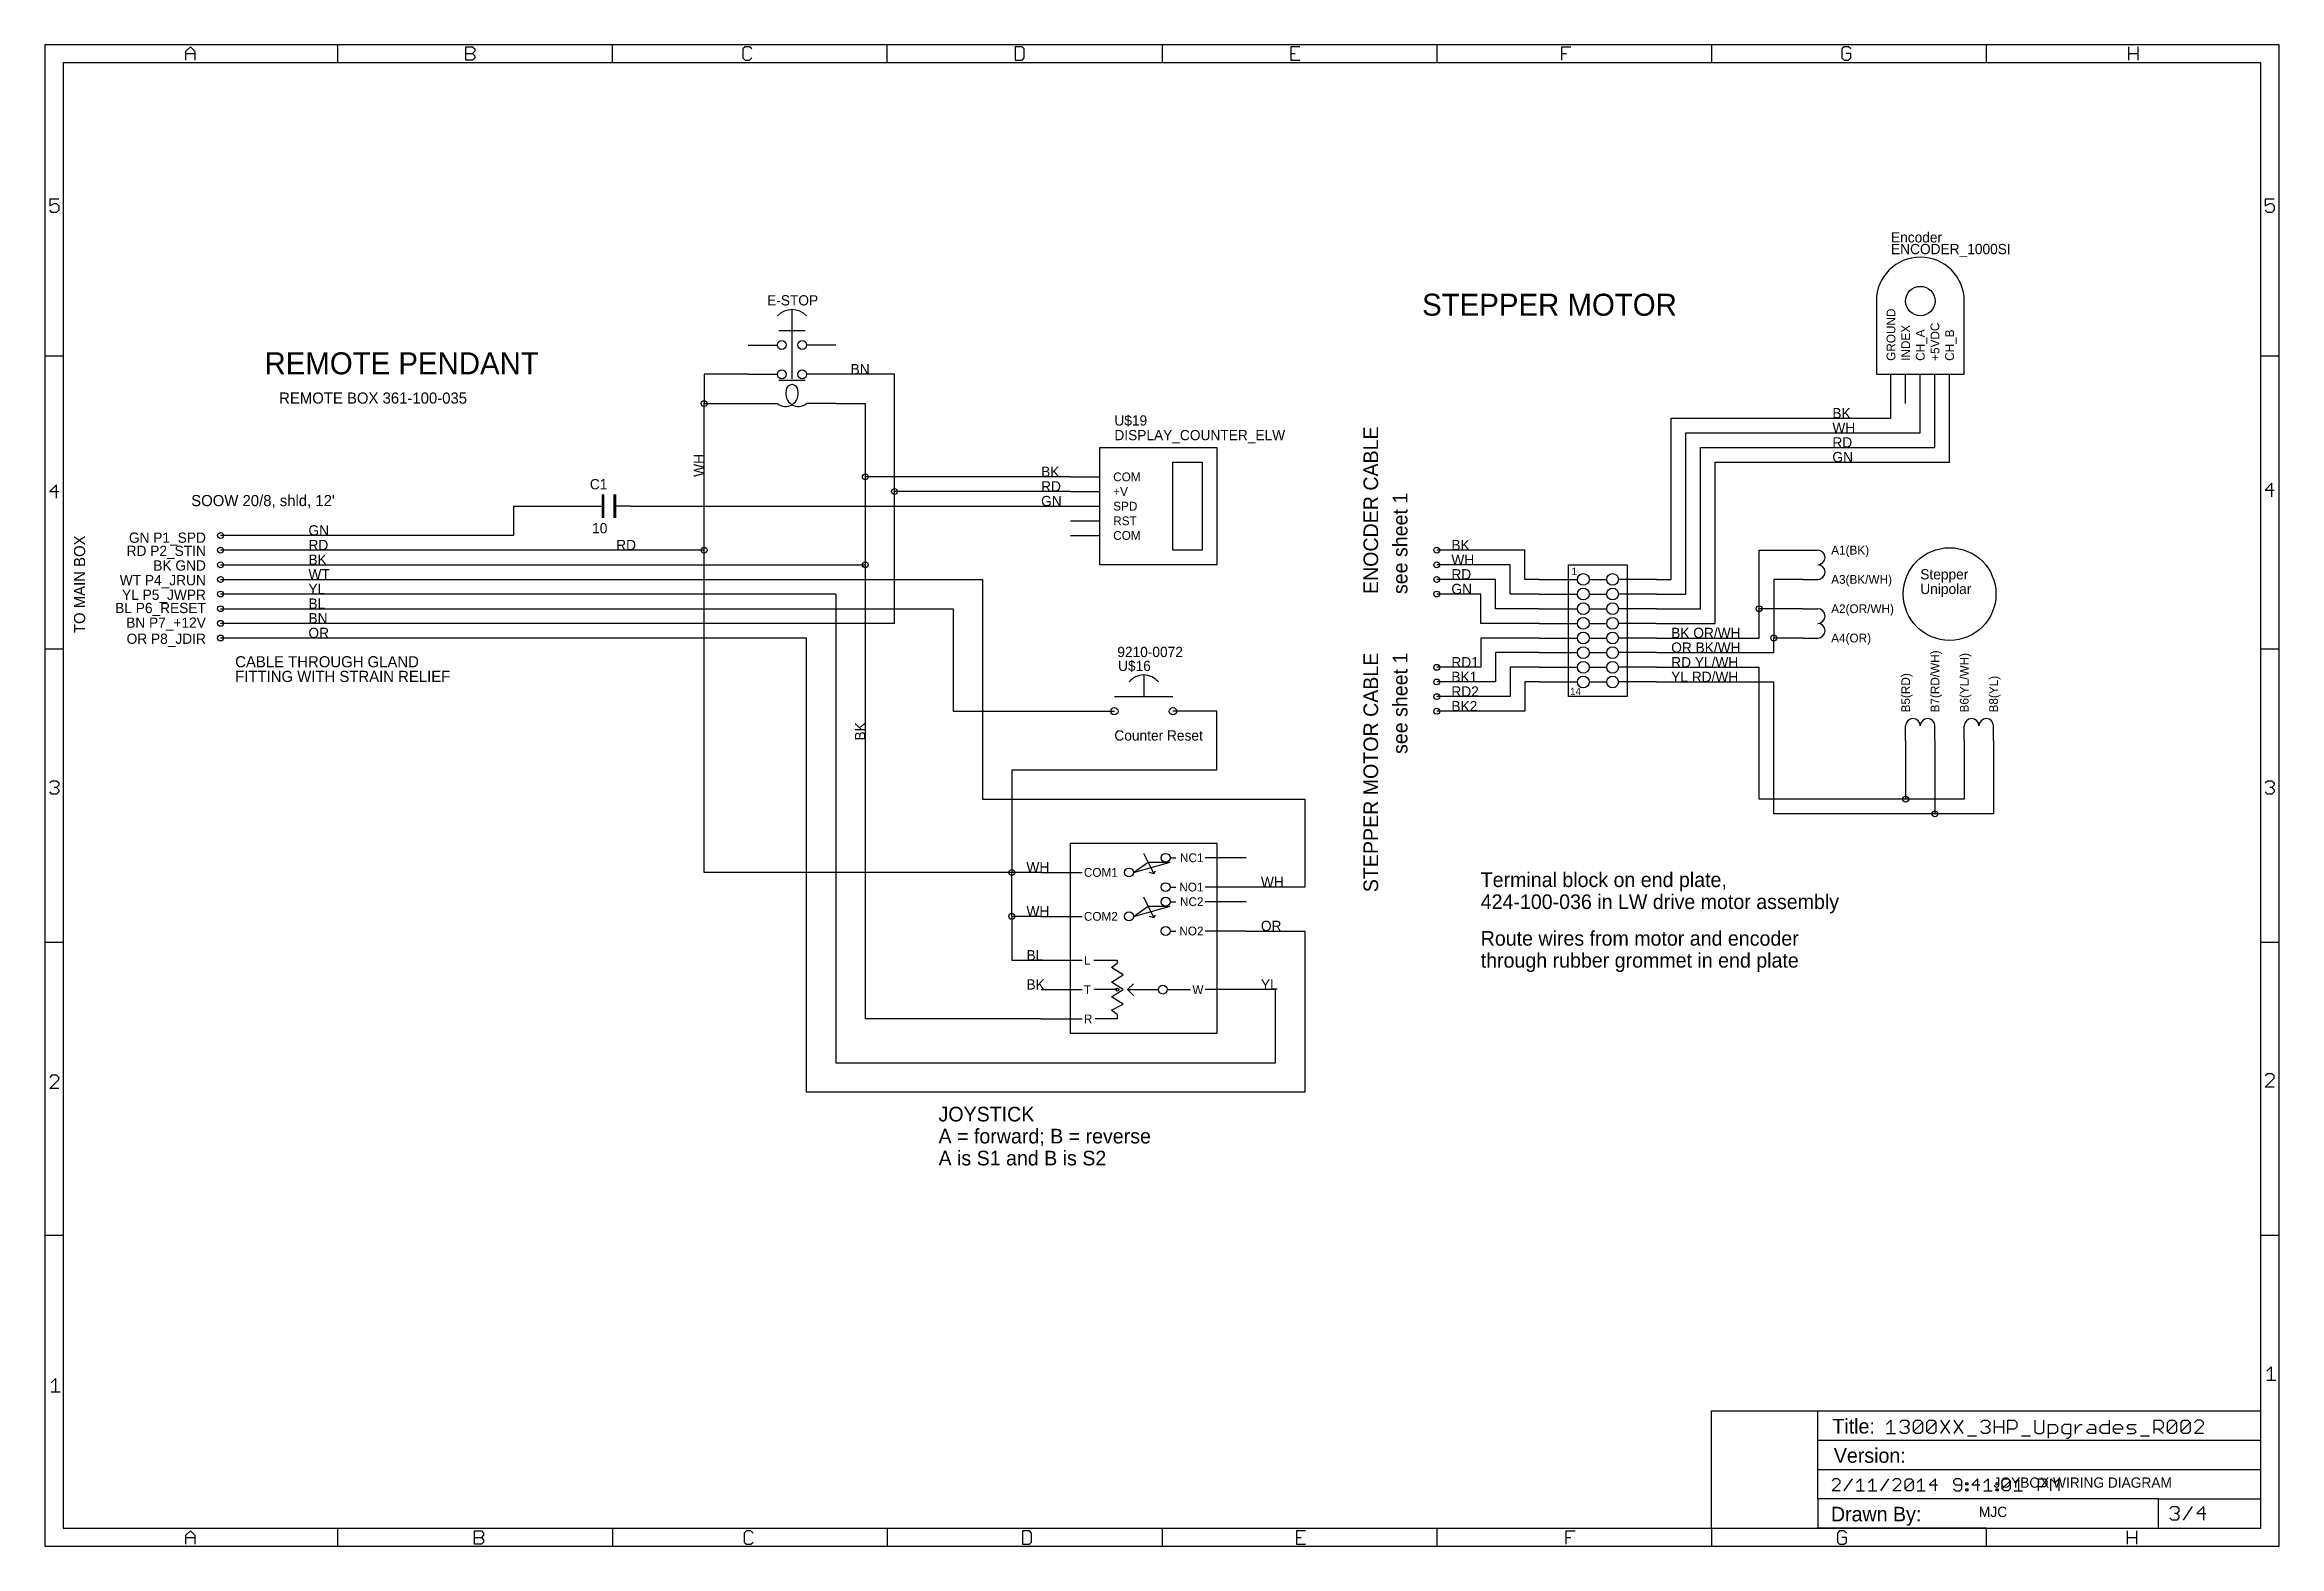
# Model space of a CAD drawing. Extents: x 0 to 15.2, y 0 to 10.2.
import ezdxf
from ezdxf.enums import TextEntityAlignment as Align

# ---------------------------------------------------------------- set-up
doc = ezdxf.new("R2010")
doc.units = 0
for name, color, linetype in [('91', 94, 'CONTINUOUS'), ('94', 14, 'CONTINUOUS'), ('95', 251, 'CONTINUOUS'), ('96', 251, 'CONTINUOUS')]:
    doc.layers.add(name, color=color, linetype=linetype)

# ---------------------------------------------------------------- blocks, each defined once
blk = doc.blocks.new('RECT')
blk.add_solid([(-0.5, -0.5), (0.5, -0.5), (-0.5, 0.5), (0.5, 0.5)])

msp = doc.modelspace()

# ---------------------------------------------------------------- linework, layer by layer
at = {"layer": '91'}
for p, q in [((4.8, 8), (4.5, 8)), ((4.5, 8), (4.5, 7.8)), ((5.8, 8), (5.4, 8)), ((5.8, 7.2), (5.8, 8)), ((4.5, 6.8), (4.5, 7.8)), ((4.5, 7.8), (4.8, 7.8)), ((5.4, 7.8), (5.6, 7.8)), ((5.6, 7.8), (5.6, 7.3)), ((12.6, 7.7), (12.6, 7.8)), ((12.8, 7.6), (12.8, 7.8)), ((12.9, 7.5), (12.9, 7.8)), ((13, 7.4), (13, 7.8)), ((11.1, 6.6), (11.1, 7.7)), ((11.1, 7.7), (12.6, 7.7)), ((11.2, 6.5), (11.2, 7.6)), ((11.2, 7.6), (12.8, 7.6)), ((11.3, 6.4), (11.3, 7.5)), ((11.3, 7.5), (12.9, 7.5)), ((11.4, 6.3), (11.4, 7.4)), ((11.4, 7.4), (13, 7.4)), ((7, 7.3), (5.6, 7.3)), ((5.6, 7.3), (5.6, 6.7)), ((7, 7.2), (5.8, 7.2)), ((5.8, 6.3), (5.8, 7.2)), ((3.2, 7.1), (3.2, 6.9)), ((3.2, 7.1), (3.7, 7.1)), ((4, 7.1), (7, 7.1)), ((3.2, 6.9), (1.2, 6.9)), ((4.5, 6.8), (1.2, 6.8)), ((4.5, 4.6), (4.5, 6.8)), ((10.1, 6.8), (9.5, 6.8)), ((10.1, 6.6), (10.1, 6.8)), ((11.7, 6.8), (12, 6.8)), ((11.7, 6.4), (11.7, 6.8)), ((1.2, 6.7), (5.6, 6.7)), ((1.2, 6.6), (6.4, 6.6)), ((5.6, 6.7), (5.6, 3.6)), ((6.4, 6.6), (6.4, 5.1)), ((10, 6.7), (9.5, 6.7)), ((9.9, 6.6), (9.5, 6.6)), ((9.9, 6.4), (9.9, 6.6)), ((10, 6.5), (10, 6.7)), ((10.2, 6.6), (10.1, 6.6)), ((11, 6.6), (11.1, 6.6)), ((12, 6.6), (11.8, 6.6)), ((11.8, 6.6), (11.8, 6.2)), ((5.4, 6.5), (1.2, 6.5)), ((5.4, 6.5), (5.4, 3.3)), ((9.8, 6.5), (9.5, 6.5)), ((9.8, 6.3), (9.8, 6.5)), ((10.2, 6.5), (10, 6.5)), ((11, 6.5), (11.2, 6.5)), ((1.2, 6.4), (6.2, 6.4)), ((5.8, 6.3), (1.2, 6.3)), ((6.2, 6.4), (6.2, 5.7)), ((10.2, 6.3), (9.8, 6.3)), ((10.2, 6.4), (9.9, 6.4)), ((11, 6.4), (11.3, 6.4)), ((11, 6.3), (11.4, 6.3)), ((11.7, 6.2), (11.7, 6.4)), ((12, 6.4), (11.7, 6.4)), ((5.2, 6.2), (1.2, 6.2)), ((5.2, 3.1), (5.2, 6.2)), ((10.2, 6.2), (9.8, 6.2)), ((9.8, 6.2), (9.8, 6)), ((10.2, 6.1), (9.9, 6.1)), ((9.9, 6.1), (9.9, 5.9)), ((11, 6.2), (11.7, 6.2)), ((11, 6.1), (11.8, 6.1)), ((12, 6.2), (11.8, 6.2)), ((11.8, 6.1), (11.8, 6.2)), ((9.8, 6), (9.5, 6)), ((10.2, 6), (10, 6)), ((10, 6), (10, 5.8)), ((11, 6), (11.7, 6)), ((11.7, 5.1), (11.7, 6)), ((9.9, 5.9), (9.5, 5.9)), ((10, 5.8), (9.5, 5.8)), ((10.2, 5.9), (10.1, 5.9)), ((10.1, 5.9), (10.1, 5.7)), ((11, 5.9), (11.8, 5.9)), ((11.8, 5), (11.8, 5.9)), ((6.2, 5.7), (6.8, 5.7)), ((6.8, 5.7), (7.1, 5.7)), ((8, 5.7), (7.9, 5.7)), ((8, 5.3), (8, 5.7)), ((10.1, 5.7), (9.5, 5.7)), ((12.7, 5.5), (12.7, 5.1)), ((12.9, 5.5), (12.9, 5)), ((13.1, 5.5), (13.1, 5.1)), ((13.3, 5.5), (13.3, 5)), ((6.6, 5.3), (8, 5.3)), ((6.6, 5.3), (6.6, 4.6)), ((6.4, 5.1), (8.6, 5.1)), ((8.6, 5.1), (8.6, 4.5)), ((12.7, 5.1), (11.7, 5.1)), ((13.1, 5.1), (12.7, 5.1)), ((12.9, 5), (11.8, 5)), ((13.3, 5), (12.9, 5)), ((6.6, 4.6), (4.5, 4.6)), ((6.8, 4.6), (6.6, 4.6)), ((6.6, 4.3), (6.6, 4.6)), ((8.6, 4.5), (8.2, 4.5)), ((6.8, 4.3), (6.6, 4.3)), ((6.6, 4.3), (6.6, 4)), ((8.2, 4.2), (8.6, 4.2)), ((8.6, 4.2), (8.6, 3.1)), ((6.6, 4), (6.8, 4)), ((8.4, 3.8), (8.2, 3.8)), ((8.4, 3.3), (8.4, 3.8)), ((6.8, 3.6), (5.6, 3.6)), ((5.4, 3.3), (8.4, 3.3)), ((8.6, 3.1), (5.2, 3.1))]:
    msp.add_line(p, q, dxfattribs=at)
for centre in [(4.5, 7.8), (5.6, 7.3), (5.8, 7.2), (1.2, 6.9), (1.2, 6.8), (1.2, 6.7), (4.5, 6.8), (5.6, 6.7), (9.5, 6.8), (9.5, 6.7), (1.2, 6.6), (9.5, 6.6), (1.2, 6.5), (1.2, 6.4), (9.5, 6.5), (11.7, 6.4), (1.2, 6.3), (1.2, 6.2), (11.8, 6.2), (9.5, 6), (9.5, 5.9), (9.5, 5.8), (9.5, 5.7), (12.7, 5.1), (12.9, 5), (6.6, 4.6), (6.6, 4.3)]:
    msp.add_circle(centre, 0.02, dxfattribs=at)
at = {"layer": '94'}
for p, q in [((2, 10.25), (0, 10.25)), ((0, 10.25), (0, 8.125)), ((0.964, 10.205386), (0.994693, 10.236079)), ((0.994693, 10.236079), (1.025386, 10.205386)), ((3.875, 10.25), (2, 10.25)), ((2, 10.125), (2, 10.25)), ((2.874, 10.144), (2.874, 10.236079)), ((2.874, 10.236079), (2.920039, 10.236079)), ((2.920039, 10.236079), (2.935386, 10.220732)), ((2.935386, 10.220732), (2.935386, 10.205386)), ((5.75, 10.25), (3.875, 10.25)), ((3.875, 10.125), (3.875, 10.25)), ((4.779346, 10.236079), (4.764, 10.220732)), ((4.764, 10.220732), (4.764, 10.159346)), ((4.810039, 10.236079), (4.779346, 10.236079)), ((4.825386, 10.220732), (4.810039, 10.236079)), ((7.625, 10.25), (5.75, 10.25)), ((5.75, 10.125), (5.75, 10.25)), ((6.624, 10.236079), (6.624, 10.144)), ((6.670039, 10.236079), (6.624, 10.236079)), ((6.685386, 10.220732), (6.670039, 10.236079)), ((6.685386, 10.159346), (6.685386, 10.220732)), ((9.5, 10.25), (7.625, 10.25)), ((7.625, 10.25), (7.625, 10.125)), ((8.565386, 10.236079), (8.504, 10.236079)), ((8.504, 10.236079), (8.504, 10.144)), ((11.375, 10.25), (9.5, 10.25)), ((9.5, 10.25), (9.5, 10.125)), ((10.354, 10.144), (10.354, 10.236079)), ((10.354, 10.236079), (10.415386, 10.236079)), ((13.25, 10.25), (11.375, 10.25)), ((11.375, 10.25), (11.375, 10.125)), ((12.279346, 10.236079), (12.264, 10.220732)), ((12.264, 10.220732), (12.264, 10.159346)), ((12.310039, 10.236079), (12.279346, 10.236079)), ((12.325386, 10.220732), (12.310039, 10.236079)), ((15.25, 10.25), (13.25, 10.25)), ((13.25, 10.25), (13.25, 10.125)), ((14.224, 10.144), (14.224, 10.236079)), ((14.285386, 10.236079), (14.285386, 10.144)), ((15.25, 8.125), (15.25, 10.25)), ((2, 10.125), (0.125, 10.125)), ((0.125, 10.125), (0.125, 8.125)), ((0.964, 10.144), (0.964, 10.205386)), ((0.964, 10.190039), (1.025386, 10.190039)), ((1.025386, 10.205386), (1.025386, 10.144)), ((3.875, 10.125), (2, 10.125)), ((2.874, 10.190039), (2.920039, 10.190039)), ((2.920039, 10.144), (2.874, 10.144)), ((2.935386, 10.205386), (2.920039, 10.190039)), ((2.920039, 10.190039), (2.935386, 10.174693)), ((2.935386, 10.159346), (2.920039, 10.144)), ((2.935386, 10.174693), (2.935386, 10.159346)), ((5.75, 10.125), (3.875, 10.125)), ((4.764, 10.159346), (4.779346, 10.144)), ((4.779346, 10.144), (4.810039, 10.144)), ((4.810039, 10.144), (4.825386, 10.159346)), ((7.625, 10.125), (5.75, 10.125)), ((6.624, 10.144), (6.670039, 10.144)), ((6.670039, 10.144), (6.685386, 10.159346)), ((9.5, 10.125), (7.625, 10.125)), ((8.504, 10.190039), (8.534693, 10.190039)), ((8.504, 10.144), (8.565386, 10.144)), ((11.375, 10.125), (9.5, 10.125)), ((10.354, 10.190039), (10.384693, 10.190039)), ((13.25, 10.125), (11.375, 10.125)), ((12.264, 10.159346), (12.279346, 10.144)), ((12.279346, 10.144), (12.310039, 10.144)), ((12.325386, 10.190039), (12.294693, 10.190039)), ((12.310039, 10.144), (12.325386, 10.159346)), ((12.325386, 10.159346), (12.325386, 10.190039)), ((15.125, 10.125), (13.25, 10.125)), ((14.224, 10.190039), (14.285386, 10.190039)), ((15.125, 8.125), (15.125, 10.125)), ((0.095386, 9.196079), (0.034, 9.196079)), ((0.034, 9.196079), (0.034, 9.150039)), ((0.034, 9.150039), (0.064693, 9.165386)), ((0.064693, 9.165386), (0.080039, 9.165386)), ((0.080039, 9.165386), (0.095386, 9.150039)), ((0.095386, 9.150039), (0.095386, 9.119346)), ((15.215386, 9.196079), (15.154, 9.196079)), ((15.154, 9.196079), (15.154, 9.150039)), ((15.154, 9.150039), (15.184693, 9.165386)), ((15.184693, 9.165386), (15.200039, 9.165386)), ((15.200039, 9.165386), (15.215386, 9.150039)), ((15.215386, 9.150039), (15.215386, 9.119346)), ((0.049346, 9.104), (0.034, 9.119346)), ((0.080039, 9.104), (0.049346, 9.104)), ((0.095386, 9.119346), (0.080039, 9.104)), ((15.169346, 9.104), (15.154, 9.119346)), ((15.200039, 9.104), (15.169346, 9.104)), ((15.215386, 9.119346), (15.200039, 9.104)), ((5.1, 7.97), (5.1, 8.44)), ((12.5, 8.5), (12.5, 8)), ((13.1, 8), (13.1, 8.5)), ((5.01, 8.3), (5.19, 8.3)), ((0, 8.125), (0, 6.125)), ((0, 8.125), (0.125, 8.125)), ((0.125, 8.125), (0.125, 6.125)), ((4.8, 8.2), (5, 8.2)), ((5.4, 8.2), (5.2, 8.2)), ((15.125, 6.125), (15.125, 8.125)), ((15.125, 8.125), (15.25, 8.125)), ((15.25, 6.125), (15.25, 8.125)), ((4.8, 8), (5, 8)), ((5.01, 7.96), (5.19, 7.96)), ((5.4, 8), (5.2, 8)), ((12.5, 8), (13.1, 8)), ((12.6, 7.8), (12.6, 8)), ((12.7, 7.8), (12.7, 8)), ((12.8, 7.8), (12.8, 8)), ((12.9, 7.8), (12.9, 8)), ((13, 7.8), (13, 8)), ((4.8, 7.8), (5, 7.8)), ((5.4, 7.8), (5.2, 7.8)), ((7.2, 7.5), (8, 7.5)), ((7.2, 6.7), (7.2, 7.5)), ((8, 7.5), (8, 6.7)), ((7.7, 7.4), (7.9, 7.4)), ((7.7, 6.8), (7.7, 7.4)), ((7.9, 7.4), (7.9, 6.8)), ((0.080039, 7.246079), (0.034, 7.200039)), ((0.034, 7.200039), (0.095386, 7.200039)), ((0.080039, 7.154), (0.080039, 7.246079)), ((7, 7.3), (7.2, 7.3)), ((7, 7.2), (7.2, 7.2)), ((15.200039, 7.256079), (15.154, 7.210039)), ((15.154, 7.210039), (15.215386, 7.210039)), ((15.200039, 7.164), (15.200039, 7.256079)), ((3.7, 7.1), (3.8, 7.1)), ((4, 7.1), (3.9, 7.1)), ((7, 7.1), (7.2, 7.1)), ((7, 7), (7.2, 7)), ((7, 6.9), (7.2, 6.9)), ((7.9, 6.8), (7.7, 6.8)), ((12, 6.8), (12.1, 6.8)), ((8, 6.7), (7.2, 6.7)), ((10.2, 6.6), (10.4, 6.6)), ((10.4, 6.6), (10.4, 6.7)), ((10.4, 6.7), (10.8, 6.7)), ((10.4, 6.5), (10.4, 6.6)), ((10.4, 6.6), (10.46, 6.6)), ((10.54, 6.6), (10.66, 6.6)), ((10.8, 6.6), (10.74, 6.6)), ((10.8, 6.7), (10.8, 6.6)), ((10.8, 6.6), (10.8, 6.5)), ((11, 6.6), (10.8, 6.6)), ((12, 6.6), (12.1, 6.6)), ((10.2, 6.5), (10.4, 6.5)), ((10.4, 6.4), (10.4, 6.5)), ((10.4, 6.5), (10.46, 6.5)), ((10.54, 6.5), (10.66, 6.5)), ((10.8, 6.5), (10.74, 6.5)), ((10.8, 6.5), (10.8, 6.4)), ((11, 6.5), (10.8, 6.5)), ((10.2, 6.4), (10.4, 6.4)), ((10.2, 6.3), (10.4, 6.3)), ((10.4, 6.3), (10.4, 6.4)), ((10.4, 6.4), (10.46, 6.4)), ((10.4, 6.2), (10.4, 6.3)), ((10.4, 6.3), (10.46, 6.3)), ((10.54, 6.4), (10.66, 6.4)), ((10.54, 6.3), (10.66, 6.3)), ((10.8, 6.4), (10.74, 6.4)), ((10.8, 6.3), (10.74, 6.3)), ((10.8, 6.4), (10.8, 6.3)), ((11, 6.4), (10.8, 6.4)), ((10.8, 6.3), (10.8, 6.2)), ((11, 6.3), (10.8, 6.3)), ((12, 6.4), (12.1, 6.4)), ((0, 6.125), (0, 4.125)), ((0, 6.125), (0.125, 6.125)), ((0.125, 6.125), (0.125, 4.125)), ((10.2, 6.2), (10.4, 6.2)), ((10.2, 6.1), (10.4, 6.1)), ((10.4, 6.1), (10.4, 6.2)), ((10.4, 6.2), (10.46, 6.2)), ((10.4, 6), (10.4, 6.1)), ((10.4, 6.1), (10.46, 6.1)), ((10.54, 6.2), (10.66, 6.2)), ((10.54, 6.1), (10.66, 6.1)), ((10.8, 6.2), (10.74, 6.2)), ((10.8, 6.1), (10.74, 6.1)), ((10.8, 6.2), (10.8, 6.1)), ((11, 6.2), (10.8, 6.2)), ((10.8, 6.1), (10.8, 6)), ((11, 6.1), (10.8, 6.1)), ((12, 6.2), (12.1, 6.2)), ((15.125, 4.125), (15.125, 6.125)), ((15.125, 6.125), (15.25, 6.125)), ((15.25, 4.125), (15.25, 6.125)), ((7.5, 5.95), (7.5, 5.8)), ((10.2, 6), (10.4, 6)), ((10.4, 5.9), (10.4, 6)), ((10.4, 6), (10.46, 6)), ((10.54, 6), (10.66, 6)), ((10.8, 6), (10.74, 6)), ((10.8, 6), (10.8, 5.9)), ((11, 6), (10.8, 6)), ((7.3, 5.8), (7.5, 5.8)), ((7.5, 5.8), (7.7, 5.8)), ((10.2, 5.9), (10.4, 5.9)), ((10.4, 5.8), (10.4, 5.9)), ((10.4, 5.9), (10.46, 5.9)), ((10.8, 5.8), (10.4, 5.8)), ((10.54, 5.9), (10.66, 5.9)), ((10.8, 5.9), (10.74, 5.9)), ((10.8, 5.9), (10.8, 5.8)), ((11, 5.9), (10.8, 5.9)), ((7.1, 5.7), (7.3, 5.7)), ((7.9, 5.7), (7.7, 5.7)), ((12.7, 5.5), (12.7, 5.6)), ((12.9, 5.5), (12.9, 5.6)), ((13.1, 5.5), (13.1, 5.6)), ((13.3, 5.5), (13.3, 5.6)), ((0.034, 5.210732), (0.049346, 5.226079)), ((0.049346, 5.226079), (0.080039, 5.226079)), ((0.080039, 5.226079), (0.095386, 5.210732)), ((0.095386, 5.195386), (0.080039, 5.180039)), ((0.095386, 5.210732), (0.095386, 5.195386)), ((15.154, 5.210732), (15.169346, 5.226079)), ((15.169346, 5.226079), (15.200039, 5.226079)), ((15.200039, 5.226079), (15.215386, 5.210732)), ((15.215386, 5.195386), (15.200039, 5.180039)), ((15.215386, 5.210732), (15.215386, 5.195386)), ((0.049346, 5.134), (0.034, 5.149346)), ((0.080039, 5.134), (0.049346, 5.134)), ((0.080039, 5.180039), (0.064693, 5.180039)), ((0.080039, 5.180039), (0.095386, 5.164693)), ((0.095386, 5.149346), (0.080039, 5.134)), ((0.095386, 5.164693), (0.095386, 5.149346)), ((15.169346, 5.134), (15.154, 5.149346)), ((15.200039, 5.134), (15.169346, 5.134)), ((15.200039, 5.180039), (15.184693, 5.180039)), ((15.200039, 5.180039), (15.215386, 5.164693)), ((15.215386, 5.149346), (15.200039, 5.134)), ((15.215386, 5.164693), (15.215386, 5.149346)), ((7, 4.8), (8, 4.8)), ((7, 4.6), (7, 4.8)), ((7.53, 4.67), (7.5, 4.73)), ((8, 4.8), (8, 4.7)), ((6.8, 4.6), (7, 4.6)), ((7, 4.3), (7, 4.6)), ((7, 4.6), (7.08, 4.6)), ((7.43, 4.6), (7.68, 4.67)), ((7.43, 4.6), (7.53, 4.67)), ((7.53, 4.67), (7.67, 4.67)), ((7.53, 4.67), (7.57, 4.59)), ((7.57, 4.59), (7.54, 4.6)), ((7.57, 4.59), (7.58, 4.61)), ((7.68, 4.7), (7.72, 4.7)), ((8, 4.7), (7.92, 4.7)), ((8, 4.7), (8, 4.5)), ((8.2, 4.7), (8, 4.7)), ((7.53, 4.37), (7.5, 4.43)), ((7.68, 4.5), (7.72, 4.5)), ((8, 4.5), (7.92, 4.5)), ((8, 4.5), (8, 4.4)), ((8.2, 4.5), (8, 4.5)), ((6.8, 4.3), (7, 4.3)), ((7, 4), (7, 4.3)), ((7, 4.3), (7.08, 4.3)), ((7.43, 4.3), (7.53, 4.37)), ((7.43, 4.3), (7.68, 4.37)), ((7.53, 4.37), (7.67, 4.37)), ((7.53, 4.37), (7.57, 4.29)), ((7.57, 4.29), (7.54, 4.3)), ((7.57, 4.29), (7.58, 4.31)), ((7.68, 4.4), (7.72, 4.4)), ((8, 4.4), (7.92, 4.4)), ((8, 4.4), (8, 4.2)), ((8.2, 4.4), (8, 4.4)), ((0, 4.125), (0, 2.125)), ((0, 4.125), (0.125, 4.125)), ((0.125, 4.125), (0.125, 2.125)), ((7.68, 4.2), (7.72, 4.2)), ((8, 4.2), (7.92, 4.2)), ((8, 4.2), (8, 3.8)), ((8.2, 4.2), (8, 4.2)), ((15.125, 2.125), (15.125, 4.125)), ((15.125, 4.125), (15.25, 4.125)), ((15.25, 2.125), (15.25, 4.125)), ((6.8, 4), (7, 4)), ((7, 3.8), (7, 4)), ((7, 4), (7.08, 4)), ((7.16, 4), (7.32, 4)), ((7.28, 3.95), (7.32, 3.98)), ((7.32, 4), (7.32, 3.98)), ((7.36, 3.9), (7.28, 3.95)), ((7.28, 3.85), (7.36, 3.9)), ((7.36, 3.8), (7.28, 3.85)), ((7.43, 3.84), (7.39, 3.8)), ((6.8, 3.8), (7, 3.8)), ((7, 3.6), (7, 3.8)), ((7, 3.8), (7.08, 3.8)), ((7.32, 3.8), (7.16, 3.8)), ((7.28, 3.75), (7.36, 3.8)), ((7.36, 3.7), (7.28, 3.75)), ((7.28, 3.66), (7.36, 3.7)), ((7.32, 3.63), (7.28, 3.66)), ((7.39, 3.8), (7.43, 3.76)), ((7.39, 3.8), (7.6, 3.8)), ((7.66, 3.8), (7.82, 3.8)), ((8, 3.8), (7.92, 3.8)), ((8, 3.8), (8, 3.5)), ((8.2, 3.8), (8, 3.8)), ((6.8, 3.6), (7, 3.6)), ((7, 3.5), (7, 3.6)), ((7, 3.6), (7.08, 3.6)), ((7.32, 3.6), (7.17, 3.6)), ((7.32, 3.63), (7.32, 3.6)), ((8, 3.5), (7, 3.5)), ((0.049346, 3.216079), (0.034, 3.200732)), ((0.080039, 3.216079), (0.049346, 3.216079)), ((0.095386, 3.200732), (0.080039, 3.216079)), ((15.169346, 3.226079), (15.154, 3.210732)), ((15.200039, 3.226079), (15.169346, 3.226079)), ((15.215386, 3.210732), (15.200039, 3.226079)), ((15.215386, 3.195386), (15.215386, 3.210732)), ((0.034, 3.124), (0.095386, 3.185386)), ((0.095386, 3.124), (0.034, 3.124)), ((0.095386, 3.185386), (0.095386, 3.200732)), ((15.154, 3.134), (15.215386, 3.195386)), ((15.215386, 3.134), (15.154, 3.134)), ((0, 2.125), (0, 0)), ((0, 2.125), (0.125, 2.125)), ((0.125, 2.125), (0.125, 0.125)), ((15.125, 0.925), (15.125, 2.125)), ((15.125, 2.125), (15.25, 2.125)), ((15.25, 0), (15.25, 2.125)), ((15.164, 1.195386), (15.194693, 1.226079)), ((15.194693, 1.226079), (15.194693, 1.134)), ((0.044, 1.115386), (0.074693, 1.146079)), ((0.074693, 1.146079), (0.074693, 1.054)), ((15.164, 1.134), (15.225386, 1.134)), ((0.044, 1.054), (0.105386, 1.054)), ((11.375, 0.125), (11.375, 0.925)), ((11.375, 0.925), (12.1, 0.925)), ((12.1, 0.925), (15.125, 0.925)), ((12.1, 0.725), (12.1, 0.925)), ((15.125, 0.725), (15.125, 0.925)), ((12.569, 0.830386), (12.599693, 0.861079)), ((12.569, 0.769), (12.630386, 0.769)), ((12.599693, 0.861079), (12.599693, 0.769)), ((12.661079, 0.845732), (12.676425, 0.861079)), ((12.676425, 0.769), (12.661079, 0.784346)), ((12.676425, 0.861079), (12.707118, 0.861079)), ((12.707118, 0.769), (12.676425, 0.769)), ((12.707118, 0.815039), (12.691771, 0.815039)), ((12.707118, 0.861079), (12.722464, 0.845732)), ((12.722464, 0.830386), (12.707118, 0.815039)), ((12.707118, 0.815039), (12.722464, 0.799693)), ((12.722464, 0.784346), (12.707118, 0.769)), ((12.722464, 0.845732), (12.722464, 0.830386)), ((12.722464, 0.799693), (12.722464, 0.784346)), ((12.753157, 0.845732), (12.768504, 0.861079)), ((12.753157, 0.784346), (12.753157, 0.845732)), ((12.753157, 0.784346), (12.814543, 0.845732)), ((12.768504, 0.769), (12.753157, 0.784346)), ((12.768504, 0.861079), (12.799196, 0.861079)), ((12.799196, 0.769), (12.768504, 0.769)), ((12.799196, 0.861079), (12.814543, 0.845732)), ((12.814543, 0.784346), (12.799196, 0.769)), ((12.814543, 0.845732), (12.814543, 0.784346)), ((12.845236, 0.845732), (12.860582, 0.861079)), ((12.845236, 0.784346), (12.845236, 0.845732)), ((12.845236, 0.784346), (12.906622, 0.845732)), ((12.860582, 0.769), (12.845236, 0.784346)), ((12.860582, 0.861079), (12.891275, 0.861079)), ((12.891275, 0.769), (12.860582, 0.769)), ((12.891275, 0.861079), (12.906622, 0.845732)), ((12.906622, 0.784346), (12.891275, 0.769)), ((12.906622, 0.845732), (12.906622, 0.784346)), ((12.937314, 0.861079), (12.9987, 0.769)), ((12.9987, 0.861079), (12.937314, 0.769)), ((13.029393, 0.861079), (13.090779, 0.769)), ((13.090779, 0.861079), (13.029393, 0.769)), ((13.21355, 0.845732), (13.228897, 0.861079)), ((13.228897, 0.769), (13.21355, 0.784346)), ((13.228897, 0.861079), (13.25959, 0.861079)), ((13.25959, 0.769), (13.228897, 0.769)), ((13.25959, 0.815039), (13.244243, 0.815039)), ((13.25959, 0.861079), (13.274936, 0.845732)), ((13.274936, 0.830386), (13.25959, 0.815039)), ((13.25959, 0.815039), (13.274936, 0.799693)), ((13.274936, 0.784346), (13.25959, 0.769)), ((13.274936, 0.845732), (13.274936, 0.830386)), ((13.274936, 0.799693), (13.274936, 0.784346)), ((13.305629, 0.769), (13.305629, 0.861079)), ((13.305629, 0.815039), (13.367015, 0.815039)), ((13.367015, 0.861079), (13.367015, 0.769)), ((13.397708, 0.769), (13.397708, 0.861079)), ((13.397708, 0.861079), (13.443747, 0.861079)), ((13.443747, 0.799693), (13.397708, 0.799693)), ((13.443747, 0.861079), (13.459093, 0.845732)), ((13.459093, 0.815039), (13.443747, 0.799693)), ((13.459093, 0.845732), (13.459093, 0.815039)), ((13.581865, 0.861079), (13.581865, 0.784346)), ((13.581865, 0.784346), (13.597211, 0.769)), ((13.597211, 0.769), (13.627904, 0.769)), ((13.627904, 0.769), (13.64325, 0.784346)), ((13.64325, 0.784346), (13.64325, 0.861079)), ((13.673943, 0.738307), (13.673943, 0.830386)), ((13.673943, 0.830386), (13.719983, 0.830386)), ((13.719983, 0.769), (13.673943, 0.769)), ((13.719983, 0.830386), (13.735329, 0.815039)), ((13.735329, 0.784346), (13.719983, 0.769)), ((13.735329, 0.815039), (13.735329, 0.784346)), ((13.781368, 0.830386), (13.766022, 0.815039)), ((13.766022, 0.815039), (13.766022, 0.784346)), ((13.766022, 0.784346), (13.781368, 0.769)), ((13.827408, 0.830386), (13.781368, 0.830386)), ((13.781368, 0.769), (13.827408, 0.769)), ((13.827408, 0.753654), (13.827408, 0.830386)), ((13.858101, 0.769), (13.858101, 0.830386)), ((13.858101, 0.799693), (13.888793, 0.830386)), ((13.888793, 0.830386), (13.90414, 0.830386)), ((13.934833, 0.784346), (13.950179, 0.799693)), ((13.950179, 0.769), (13.934833, 0.784346)), ((13.950179, 0.830386), (13.980872, 0.830386)), ((13.950179, 0.799693), (13.996219, 0.799693)), ((13.996219, 0.769), (13.950179, 0.769)), ((13.980872, 0.830386), (13.996219, 0.815039)), ((13.996219, 0.815039), (13.996219, 0.769)), ((14.026911, 0.815039), (14.042258, 0.830386)), ((14.026911, 0.784346), (14.026911, 0.815039)), ((14.042258, 0.769), (14.026911, 0.784346)), ((14.042258, 0.830386), (14.088297, 0.830386)), ((14.088297, 0.769), (14.042258, 0.769)), ((14.088297, 0.861079), (14.088297, 0.769)), ((14.11899, 0.815039), (14.134336, 0.830386)), ((14.11899, 0.784346), (14.11899, 0.815039)), ((14.180376, 0.799693), (14.11899, 0.799693)), ((14.134336, 0.769), (14.11899, 0.784346)), ((14.134336, 0.830386), (14.165029, 0.830386)), ((14.165029, 0.769), (14.134336, 0.769)), ((14.165029, 0.830386), (14.180376, 0.815039)), ((14.180376, 0.815039), (14.180376, 0.799693)), ((14.211069, 0.815039), (14.226415, 0.830386)), ((14.226415, 0.799693), (14.211069, 0.815039)), ((14.211069, 0.769), (14.257108, 0.769)), ((14.226415, 0.830386), (14.272454, 0.830386)), ((14.257108, 0.799693), (14.226415, 0.799693)), ((14.272454, 0.784346), (14.257108, 0.799693)), ((14.257108, 0.769), (14.272454, 0.784346)), ((14.395226, 0.769), (14.395226, 0.861079)), ((14.395226, 0.861079), (14.441265, 0.861079)), ((14.441265, 0.799693), (14.395226, 0.799693)), ((14.425919, 0.799693), (14.456612, 0.769)), ((14.441265, 0.861079), (14.456612, 0.845732)), ((14.456612, 0.815039), (14.441265, 0.799693)), ((14.456612, 0.845732), (14.456612, 0.815039)), ((14.487305, 0.845732), (14.502651, 0.861079)), ((14.487305, 0.784346), (14.487305, 0.845732)), ((14.487305, 0.784346), (14.54869, 0.845732)), ((14.502651, 0.769), (14.487305, 0.784346)), ((14.502651, 0.861079), (14.533344, 0.861079)), ((14.533344, 0.769), (14.502651, 0.769)), ((14.533344, 0.861079), (14.54869, 0.845732)), ((14.54869, 0.784346), (14.533344, 0.769)), ((14.54869, 0.845732), (14.54869, 0.784346)), ((14.579383, 0.845732), (14.594729, 0.861079)), ((14.579383, 0.784346), (14.579383, 0.845732)), ((14.579383, 0.784346), (14.640769, 0.845732)), ((14.594729, 0.769), (14.579383, 0.784346)), ((14.594729, 0.861079), (14.625422, 0.861079)), ((14.625422, 0.769), (14.594729, 0.769)), ((14.625422, 0.861079), (14.640769, 0.845732)), ((14.640769, 0.784346), (14.625422, 0.769)), ((14.640769, 0.845732), (14.640769, 0.784346)), ((14.686808, 0.861079), (14.671462, 0.845732)), ((14.671462, 0.769), (14.732847, 0.830386)), ((14.732847, 0.769), (14.671462, 0.769)), ((14.717501, 0.861079), (14.686808, 0.861079)), ((14.732847, 0.845732), (14.717501, 0.861079)), ((14.732847, 0.830386), (14.732847, 0.845732)), ((12.1, 0.525), (12.1, 0.725)), ((12.1, 0.725), (15.125, 0.725)), ((13.121472, 0.753654), (13.182857, 0.753654)), ((13.489786, 0.753654), (13.551172, 0.753654)), ((13.796715, 0.738307), (13.812061, 0.738307)), ((13.812061, 0.738307), (13.827408, 0.753654)), ((14.303147, 0.753654), (14.364533, 0.753654)), ((15.125, 0.525), (15.125, 0.725)), ((12.1, 0.325), (12.1, 0.525)), ((12.1, 0.525), (15.125, 0.525)), ((12.212345, 0.461571), (12.1985, 0.447726)), ((12.240035, 0.461571), (12.212345, 0.461571)), ((12.253881, 0.447726), (12.240035, 0.461571)), ((12.281371, 0.3785), (12.336751, 0.461571)), ((12.364242, 0.433881), (12.391932, 0.461571)), ((12.391932, 0.461571), (12.391932, 0.3785)), ((12.447112, 0.433881), (12.474803, 0.461571)), ((12.474803, 0.461571), (12.474803, 0.3785)), ((12.529983, 0.3785), (12.585364, 0.461571)), ((12.626699, 0.461571), (12.612854, 0.447726)), ((12.65439, 0.461571), (12.626699, 0.461571)), ((12.668235, 0.447726), (12.65439, 0.461571)), ((12.695725, 0.447726), (12.70957, 0.461571)), ((12.70957, 0.461571), (12.73726, 0.461571)), ((12.73726, 0.461571), (12.751106, 0.447726)), ((12.778596, 0.433881), (12.806286, 0.461571)), ((12.806286, 0.461571), (12.806286, 0.3785)), ((12.903002, 0.461571), (12.861467, 0.420035)), ((12.903002, 0.3785), (12.903002, 0.461571)), ((13.041053, 0.461571), (13.027208, 0.447726)), ((13.068744, 0.461571), (13.041053, 0.461571)), ((13.082589, 0.447726), (13.068744, 0.461571)), ((13.19305, 0.461571), (13.151514, 0.420035)), ((13.19305, 0.3785), (13.19305, 0.461571)), ((13.234385, 0.433881), (13.262076, 0.461571)), ((13.262076, 0.461571), (13.262076, 0.3785)), ((13.358691, 0.447726), (13.372537, 0.461571)), ((13.372537, 0.461571), (13.400227, 0.461571)), ((13.400227, 0.461571), (13.414072, 0.447726)), ((13.441562, 0.433881), (13.469253, 0.461571)), ((13.469253, 0.461571), (13.469253, 0.3785)), ((13.607304, 0.3785), (13.607304, 0.461571)), ((13.607304, 0.461571), (13.648839, 0.461571)), ((13.648839, 0.461571), (13.662685, 0.447726)), ((13.690175, 0.3785), (13.690175, 0.461571)), ((13.690175, 0.461571), (13.717865, 0.433881)), ((13.717865, 0.433881), (13.745555, 0.461571)), ((13.745555, 0.461571), (13.745555, 0.3785)), ((15.125, 0.325), (15.125, 0.525)), ((14.425, 0.325), (12.1, 0.325)), ((12.1, 0.325), (12.1, 0.125)), ((12.1985, 0.3785), (12.253881, 0.433881)), ((12.253881, 0.3785), (12.1985, 0.3785)), ((12.253881, 0.433881), (12.253881, 0.447726)), ((12.364242, 0.3785), (12.419622, 0.3785)), ((12.447112, 0.3785), (12.502493, 0.3785)), ((12.612854, 0.3785), (12.668235, 0.433881)), ((12.668235, 0.3785), (12.612854, 0.3785)), ((12.668235, 0.433881), (12.668235, 0.447726)), ((12.695725, 0.392345), (12.695725, 0.447726)), ((12.695725, 0.392345), (12.751106, 0.447726)), ((12.70957, 0.3785), (12.695725, 0.392345)), ((12.73726, 0.3785), (12.70957, 0.3785)), ((12.751106, 0.392345), (12.73726, 0.3785)), ((12.751106, 0.447726), (12.751106, 0.392345)), ((12.778596, 0.3785), (12.833976, 0.3785)), ((12.861467, 0.420035), (12.916847, 0.420035)), ((13.027208, 0.447726), (13.027208, 0.433881)), ((13.027208, 0.433881), (13.041053, 0.420035)), ((13.027208, 0.392345), (13.041053, 0.3785)), ((13.041053, 0.420035), (13.082589, 0.420035)), ((13.041053, 0.3785), (13.068744, 0.3785)), ((13.068744, 0.3785), (13.082589, 0.392345)), ((13.082589, 0.392345), (13.082589, 0.447726)), ((13.110079, 0.433881), (13.123924, 0.433881)), ((13.110079, 0.420035), (13.110079, 0.433881)), ((13.123924, 0.420035), (13.110079, 0.420035)), ((13.110079, 0.392345), (13.123924, 0.392345)), ((13.110079, 0.3785), (13.110079, 0.392345)), ((13.123924, 0.3785), (13.110079, 0.3785)), ((13.123924, 0.433881), (13.123924, 0.420035)), ((13.123924, 0.392345), (13.123924, 0.3785)), ((13.151514, 0.420035), (13.206895, 0.420035)), ((13.234385, 0.3785), (13.289766, 0.3785)), ((13.317256, 0.433881), (13.331101, 0.433881)), ((13.317256, 0.420035), (13.317256, 0.433881)), ((13.331101, 0.420035), (13.317256, 0.420035)), ((13.317256, 0.392345), (13.331101, 0.392345)), ((13.317256, 0.3785), (13.317256, 0.392345)), ((13.331101, 0.3785), (13.317256, 0.3785)), ((13.331101, 0.433881), (13.331101, 0.420035)), ((13.331101, 0.392345), (13.331101, 0.3785)), ((13.358691, 0.392345), (13.358691, 0.447726)), ((13.358691, 0.392345), (13.414072, 0.447726)), ((13.372537, 0.3785), (13.358691, 0.392345)), ((13.400227, 0.3785), (13.372537, 0.3785)), ((13.414072, 0.392345), (13.400227, 0.3785)), ((13.414072, 0.447726), (13.414072, 0.392345)), ((13.441562, 0.3785), (13.496943, 0.3785)), ((13.648839, 0.40619), (13.607304, 0.40619)), ((13.662685, 0.420035), (13.648839, 0.40619)), ((13.662685, 0.447726), (13.662685, 0.420035)), ((14.425, 0.125), (14.425, 0.325)), ((14.425, 0.325), (15.125, 0.325)), ((15.125, 0.125), (15.125, 0.325)), ((14.504, 0.255732), (14.519346, 0.271079)), ((14.519346, 0.179), (14.504, 0.194346)), ((14.519346, 0.271079), (14.550039, 0.271079)), ((14.550039, 0.179), (14.519346, 0.179)), ((14.550039, 0.225039), (14.534693, 0.225039)), ((14.550039, 0.271079), (14.565386, 0.255732)), ((14.565386, 0.240386), (14.550039, 0.225039)), ((14.550039, 0.225039), (14.565386, 0.209693)), ((14.565386, 0.194346), (14.550039, 0.179)), ((14.565386, 0.255732), (14.565386, 0.240386)), ((14.565386, 0.209693), (14.565386, 0.194346)), ((14.596079, 0.179), (14.657464, 0.271079)), ((14.734196, 0.271079), (14.688157, 0.225039)), ((14.688157, 0.225039), (14.749543, 0.225039)), ((14.734196, 0.179), (14.734196, 0.271079)), ((0, 0), (2, 0)), ((0.125, 0.125), (2, 0.125)), ((0.964, 0.075386), (0.994693, 0.106079)), ((0.964, 0.014), (0.964, 0.075386)), ((0.964, 0.060039), (1.025386, 0.060039)), ((0.994693, 0.106079), (1.025386, 0.075386)), ((1.025386, 0.075386), (1.025386, 0.014)), ((2, 0.125), (3.875, 0.125)), ((2, 0), (2, 0.125)), ((2, 0), (3.875, 0)), ((2.934, 0.014), (2.934, 0.106079)), ((2.934, 0.106079), (2.980039, 0.106079)), ((2.934, 0.060039), (2.980039, 0.060039)), ((2.980039, 0.014), (2.934, 0.014)), ((2.980039, 0.106079), (2.995386, 0.090732)), ((2.995386, 0.075386), (2.980039, 0.060039)), ((2.980039, 0.060039), (2.995386, 0.044693)), ((2.995386, 0.029346), (2.980039, 0.014)), ((2.995386, 0.090732), (2.995386, 0.075386)), ((2.995386, 0.044693), (2.995386, 0.029346)), ((3.875, 0.125), (5.75, 0.125)), ((3.875, 0.125), (3.875, 0)), ((3.875, 0), (5.75, 0)), ((4.789346, 0.106079), (4.774, 0.090732)), ((4.774, 0.090732), (4.774, 0.029346)), ((4.774, 0.029346), (4.789346, 0.014)), ((4.820039, 0.106079), (4.789346, 0.106079)), ((4.789346, 0.014), (4.820039, 0.014)), ((4.835386, 0.090732), (4.820039, 0.106079)), ((4.820039, 0.014), (4.835386, 0.029346)), ((5.75, 0.125), (7.625, 0.125)), ((5.75, 0.125), (5.75, 0)), ((5.75, 0), (7.625, 0)), ((6.674, 0.106079), (6.674, 0.014)), ((6.720039, 0.106079), (6.674, 0.106079)), ((6.674, 0.014), (6.720039, 0.014)), ((6.735386, 0.090732), (6.720039, 0.106079)), ((6.720039, 0.014), (6.735386, 0.029346)), ((6.735386, 0.029346), (6.735386, 0.090732)), ((7.625, 0.125), (9.5, 0.125)), ((7.625, 0.125), (7.625, 0)), ((7.625, 0), (9.5, 0)), ((8.605386, 0.106079), (8.544, 0.106079)), ((8.544, 0.106079), (8.544, 0.014)), ((8.544, 0.060039), (8.574693, 0.060039)), ((8.544, 0.014), (8.605386, 0.014)), ((9.5, 0.125), (11.375, 0.125)), ((9.5, 0.125), (9.5, 0)), ((9.5, 0), (11.375, 0)), ((10.384, 0.014), (10.384, 0.106079)), ((10.384, 0.106079), (10.445386, 0.106079)), ((10.384, 0.060039), (10.414693, 0.060039)), ((11.375, 0.125), (12.1, 0.125)), ((11.375, 0.125), (11.375, 0)), ((11.375, 0), (13.25, 0)), ((13.25, 0.125), (12.1, 0.125)), ((12.1, 0.125), (14.425, 0.125)), ((12.249346, 0.106079), (12.234, 0.090732)), ((12.234, 0.090732), (12.234, 0.029346)), ((12.234, 0.029346), (12.249346, 0.014)), ((12.280039, 0.106079), (12.249346, 0.106079)), ((12.249346, 0.014), (12.280039, 0.014)), ((12.295386, 0.060039), (12.264693, 0.060039)), ((12.295386, 0.090732), (12.280039, 0.106079)), ((12.280039, 0.014), (12.295386, 0.029346)), ((12.295386, 0.029346), (12.295386, 0.060039)), ((13.25, 0.125), (13.25, 0)), ((13.25, 0), (15.25, 0)), ((14.214, 0.014), (14.214, 0.106079)), ((14.214, 0.060039), (14.275386, 0.060039)), ((14.275386, 0.106079), (14.275386, 0.014)), ((14.425, 0.125), (15.125, 0.125))]:
    msp.add_line(p, q, dxfattribs=at)
for centre, radius in [((12.8, 8.5), 0.100496), ((5.03, 8.2), 0.03), ((5.17, 8.2), 0.03), ((5.03, 8), 0.03), ((5.17, 8), 0.03), ((13, 6.5), 0.316224), ((10.5, 6.6), 0.04), ((10.7, 6.6), 0.04), ((10.5, 6.5), 0.04), ((10.5, 6.4), 0.04), ((10.7, 6.5), 0.04), ((10.7, 6.4), 0.04), ((10.7, 6.4), 0.04), ((10.5, 6.3), 0.04), ((10.7, 6.3), 0.04), ((10.5, 6.2), 0.04), ((10.5, 6.1), 0.04), ((10.5, 6.1), 0.04), ((10.7, 6.2), 0.04), ((10.7, 6.1), 0.04), ((10.7, 6.1), 0.04), ((10.5, 6), 0.04), ((10.7, 6), 0.04), ((10.5, 5.9), 0.04), ((10.7, 5.9), 0.04), ((7.3, 5.7), 0.025), ((7.7, 5.7), 0.025), ((7.65, 4.7), 0.03), ((7.4, 4.6), 0.03), ((7.65, 4.5), 0.03), ((7.65, 4.4), 0.03), ((7.4, 4.3), 0.03), ((7.65, 4.2), 0.03), ((7.63, 3.8), 0.03), ((7.32, 3.8), 0.01)]:
    msp.add_circle(centre, radius, dxfattribs=at)
for centre, radius, start, end in [((12.8, 8.5), 0.3, 0, 180), ((5.1, 8.3), 0.141421, 45, 135), ((5.1, 7.89), 0.04, 0, 180), ((5.055004, 7.868327), 0.087716, 231.165341, 14.305111), ((5.145001, 7.868335), 0.087719, 165.700689, 308.828858), ((12.1, 6.75), 0.05, 270, 90), ((12.1, 6.65), 0.05, 270, 90), ((12.1, 6.35), 0.05, 270, 90), ((12.1, 6.25), 0.05, 270, 90), ((7.5, 5.818752), 0.128846, 39.093179, 140.906821), ((12.75, 5.6), 0.05, 0, 180), ((12.85, 5.6), 0.05, 0, 180), ((13.15, 5.6), 0.05, 0, 180), ((13.25, 5.6), 0.05, 0, 180)]:
    msp.add_arc(centre, radius, start, end, dxfattribs=at)

# ---------------------------------------------------------------- block references
at = {"layer": '94', "xscale": 0.16, "yscale": 0.02, "rotation": 90}
for p in [(3.81, 7.1), (3.89, 7.1)]:
    msp.add_blockref('RECT', p, dxfattribs=at)

# ---------------------------------------------------------------- texts
at = {"layer": '94'}
for s, height, p in [('Encoder', 0.07, (12.6, 8.9)), ('E-STOP', 0.07, (4.93, 8.47)), ('STEPPER MOTOR', 0.15, (9.4, 8.4)), ('REMOTE PENDANT', 0.15, (1.5, 8)), ('BN', 0.07, (5.5, 8)), ('REMOTE BOX 361-100-035', 0.076, (1.6, 7.8)), ('WH', 0.07, (12.2, 7.6)), ('BK', 0.07, (12.2, 7.7)), ('RD', 0.07, (12.2, 7.5)), ('BK', 0.07, (6.8, 7.3)), ('GN', 0.07, (12.2, 7.4)), ("SOOW 20/8, shld, 12'", 0.076, (1, 7.1)), ('GN', 0.07, (6.8, 7.1)), ('RD', 0.07, (6.8, 7.2)), ('GN', 0.07, (1.8, 6.9)), ('RD', 0.07, (1.8, 6.8)), ('RD', 0.07, (3.9, 6.8)), ('BK', 0.07, (9.6, 6.8)), ('BK', 0.07, (1.8, 6.7)), ('WH', 0.07, (9.6, 6.7)), ('WT', 0.07, (1.8, 6.6)), ('YL', 0.07, (1.8, 6.5)), ('GN', 0.07, (9.6, 6.5)), ('RD', 0.07, (9.6, 6.6)), ('1', 0.05, (10.42, 6.63)), ('Stepper', 0.07, (12.8, 6.6)), ('Unipolar', 0.07, (12.8, 6.5)), ('BL', 0.07, (1.8, 6.4)), ('OR', 0.07, (1.8, 6.2)), ('BN', 0.07, (1.8, 6.3)), ('BK OR/WH', 0.07, (11.1, 6.2)), ('OR BK/WH', 0.07, (11.1, 6.1)), ('CABLE THROUGH GLAND', 0.076, (1.3, 6)), ('FITTING WITH STRAIN RELIEF', 0.076, (1.3, 5.9)), ('RD1', 0.07, (9.6, 6)), ('BK1', 0.07, (9.6, 5.9)), ('YL RD/WH', 0.07, (11.1, 5.9)), ('RD YL/WH', 0.07, (11.1, 6)), ('RD2', 0.07, (9.6, 5.8)), ('14', 0.05, (10.41, 5.81)), ('BK2', 0.07, (9.6, 5.7)), ('Counter Reset', 0.07, (7.3, 5.5)), ('WH', 0.07, (6.7, 4.6)), ('Terminal block on end plate,', 0.1, (9.8, 4.5)), ('WH', 0.07, (8.3, 4.5)), ('424-100-036 in LW drive motor assembly', 0.1, (9.8, 4.35)), ('WH', 0.07, (6.7, 4.3)), ('OR', 0.07, (8.3, 4.2)), ('Route wires from motor and encoder', 0.1, (9.8, 4.1)), ('BL', 0.07, (6.7, 4)), ('through rubber grommet in end plate', 0.1, (9.8, 3.95)), ('BK', 0.07, (6.7, 3.8)), ('YL', 0.07, (8.3, 3.8)), ('JOYSTICK', 0.1, (6.1, 2.9)), ('A = forward; B = reverse', 0.1, (6.1, 2.75)), ('A is S1 and B is S2', 0.1, (6.1, 2.6)), ('Title:', 0.1, (12.2, 0.77)), ('Version:', 0.1, (12.21, 0.57)), ('JOYBOX WIRING DIAGRAM', 0.07, (13.3, 0.4)), ('Drawn By:', 0.1, (12.19, 0.17)), ('MJC', 0.07, (13.2, 0.2))]:
    msp.add_text(s, height=height, dxfattribs=at).set_placement(p)
for s, height, p in [('ENOCDER CABLE', 0.1, (9.1, 6.5)), ('WH', 0.07, (4.5, 7.3)), ('see sheet 1', 0.1, (9.3, 6.5)), ('BK', 0.07, (5.6, 5.5))]:
    msp.add_text(s, height=height, rotation=90, dxfattribs=at).set_placement(p)
for s, height, p in [('TO MAIN BOX', 0.076, (0.2, 6.9)), ('STEPPER MOTOR CABLE', 0.1, (9, 6.1)), ('see sheet 1', 0.1, (9.2, 6.1))]:
    msp.add_text(s, height=height, rotation=90, dxfattribs=at).set_placement(p, align=Align.TOP_RIGHT)
for s, p in [('GN P1_SPD', (1.1, 6.92)), ('RD P2_STIN', (1.1, 6.83)), ('BK GND', (1.1, 6.73)), ('WT P4_JRUN', (1.1, 6.63)), ('BL P6_RESET', (1.1, 6.44)), ('YL P5_JWPR', (1.1, 6.53)), ('BN P7_+12V', (1.1, 6.34)), ('OR P8_JDIR', (1.1, 6.23))]:
    msp.add_text(s, height=0.07, dxfattribs=at).set_placement(p, align=Align.TOP_RIGHT)
at = {"layer": '95'}
for s, p in [('GROUND', (12.63, 8.092)), ('INDEX', (12.73, 8.092)), ('CH_A', (12.83, 8.092)), ('+5VDC', (12.93, 8.092)), ('CH_B', (13.03, 8.092)), ('B7(RD/WH)', (12.93, 5.692)), ('B5(RD)', (12.73, 5.692)), ('B6(YL/WH)', (13.13, 5.692)), ('B8(YL)', (13.33, 5.692))]:
    msp.add_text(s, height=0.06, rotation=90, dxfattribs=at).set_placement(p)
for s, height, p in [('U$19', 0.07, (7.3, 7.65)), ('COM', 0.06, (7.292, 7.27)), ('+V', 0.06, (7.292, 7.17)), ('SPD', 0.06, (7.292, 7.07)), ('RST', 0.06, (7.292, 6.97)), ('COM', 0.06, (7.292, 6.87)), ('A1(BK)', 0.06, (12.192, 6.77)), ('A3(BK/WH)', 0.06, (12.192, 6.57)), ('A2(OR/WH)', 0.06, (12.192, 6.37)), ('A4(OR)', 0.06, (12.192, 6.17)), ('U$16', 0.07, (7.325, 5.975)), ('COM1', 0.06, (7.092, 4.57)), ('COM2', 0.06, (7.092, 4.27)), ('L', 0.06, (7.092, 3.97)), ('T', 0.06, (7.092, 3.77)), ('R', 0.06, (7.092, 3.57))]:
    msp.add_text(s, height=height, dxfattribs=at).set_placement(p)
for s, height, p in [('C1', 0.07, (3.84, 7.285)), ('NC1', 0.06, (7.908, 4.73)), ('NO1', 0.06, (7.908, 4.53)), ('NC2', 0.06, (7.908, 4.43)), ('NO2', 0.06, (7.908, 4.23)), ('W', 0.06, (7.908, 3.83))]:
    msp.add_text(s, height=height, dxfattribs=at).set_placement(p, align=Align.TOP_RIGHT)
at = {"layer": '96'}
for s, p in [('ENCODER_1000SI', (12.6, 8.82)), ('DISPLAY_COUNTER_ELW', (7.3, 7.55)), ('9210-0072', (7.32, 6.07))]:
    msp.add_text(s, height=0.07, dxfattribs=at).set_placement(p)
msp.add_text('10', height=0.07, dxfattribs=at).set_placement((3.84, 6.985), align=Align.TOP_RIGHT)

doc.saveas('drawing.dxf')
